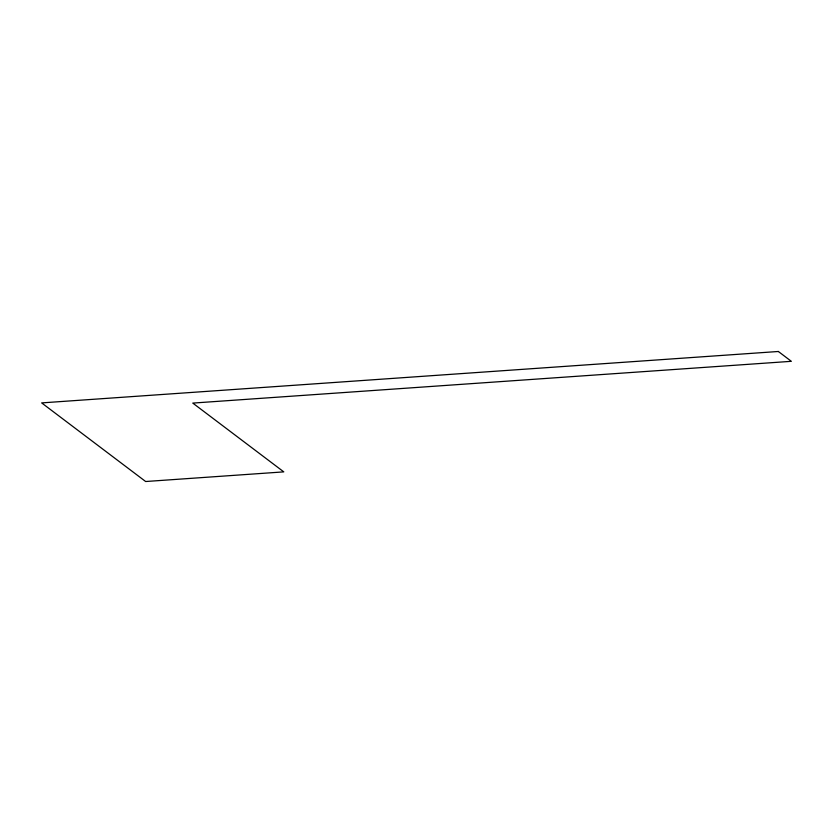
<?xml version="1.0" encoding="UTF-8"?>
<svg xmlns="http://www.w3.org/2000/svg" width="833" height="833" viewBox="0 0 833 833"><rect width="100%" height="100%" fill="white"/><g stroke="black" fill="none" stroke-linecap="round" stroke-linejoin="round"><path stroke-width="1.25" d="M778.345 351.484L41.65 402.901L145.65 481.516L283.782 471.874L192.777 403.089L791.35 361.314L778.345 351.484"/></g></svg>
